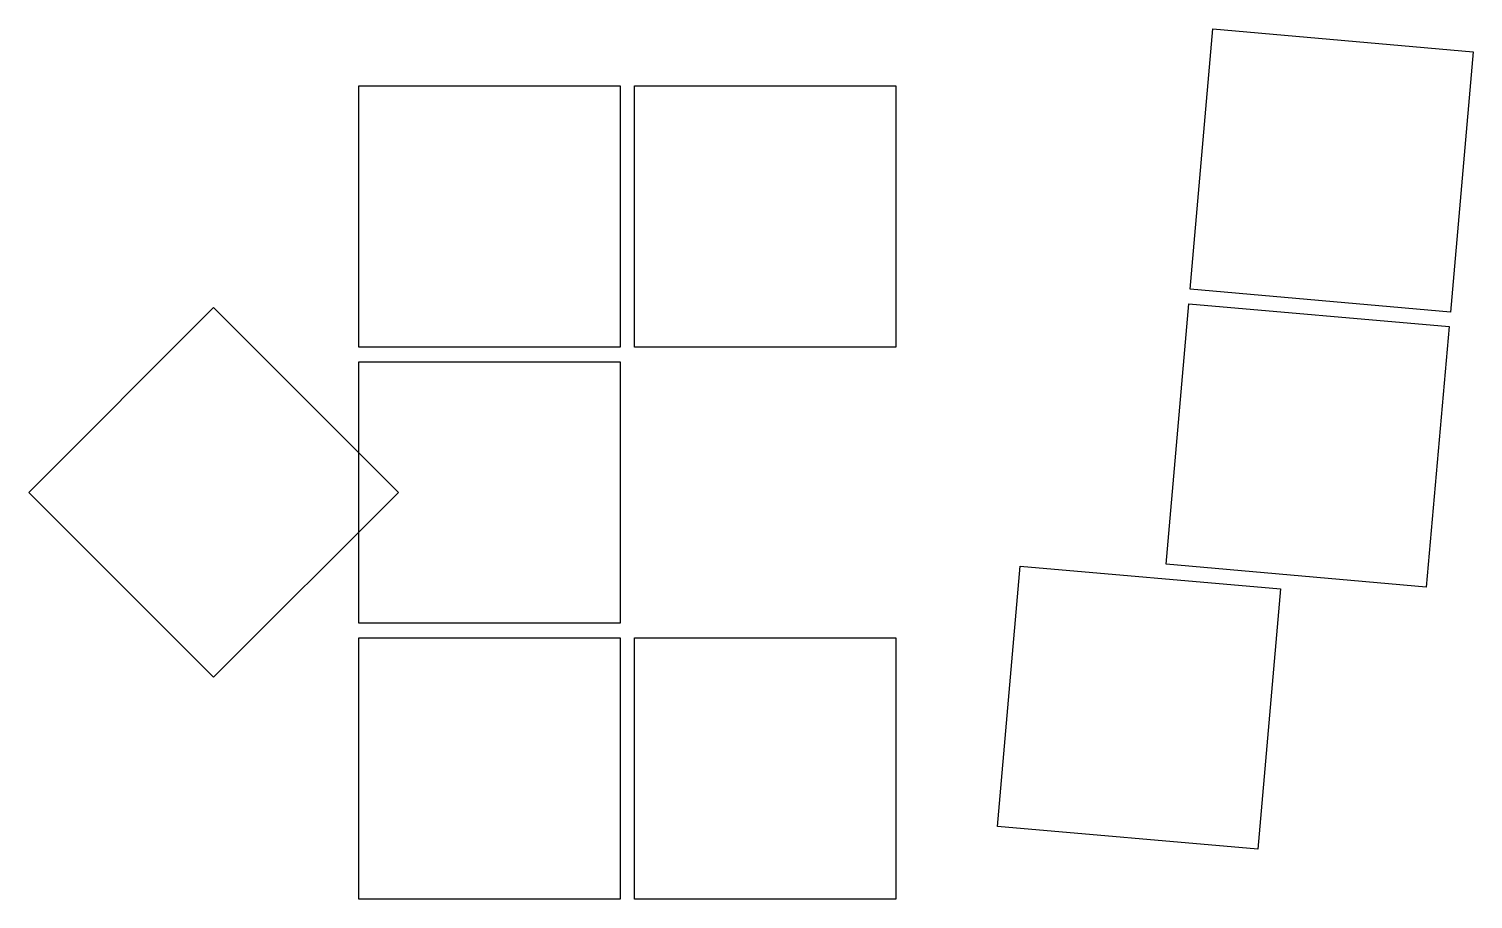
# Model space of a CAD drawing. Header units: millimetres. Extents: x -31.7 to 67.8, y -9 to 50.9.
import ezdxf

# ---------------------------------------------------------------- set-up
doc = ezdxf.new("R2010")
doc.units = ezdxf.units.MM

msp = doc.modelspace()

# ---------------------------------------------------------------- linework, layer by layer
at = {"linetype": 'CONTINUOUS'}
for p, q in [((48.274, 32.984), (49.843, 50.915)), ((49.843, 50.915), (67.774, 49.347)), ((67.774, 49.347), (66.205, 31.415)), ((-9, 47), (9, 47)), ((-9, 29), (-9, 47)), ((9, 47), (9, 29)), ((10, 47), (28, 47)), ((10, 29), (10, 47)), ((28, 47), (28, 29)), ((66.205, 31.415), (48.274, 32.984)), ((46.618, 14.056), (48.187, 31.988)), ((48.187, 31.988), (66.118, 30.419)), ((-31.728, 19), (-19, 31.728)), ((-19, 31.728), (-6.272, 19)), ((66.118, 30.419), (64.549, 12.487)), ((9, 29), (-9, 29)), ((28, 29), (10, 29)), ((-9, 28), (9, 28)), ((-9, 10), (-9, 28)), ((9, 28), (9, 10)), ((-19, 6.272), (-31.728, 19)), ((-6.272, 19), (-19, 6.272)), ((35, -4), (36.569, 13.932)), ((36.569, 13.932), (54.5, 12.363)), ((64.549, 12.487), (46.618, 14.056)), ((54.5, 12.363), (52.932, -5.569)), ((9, 10), (-9, 10)), ((-9, 9), (9, 9)), ((-9, -9), (-9, 9)), ((9, 9), (9, -9)), ((10, 9), (28, 9)), ((10, -9), (10, 9)), ((28, 9), (28, -9)), ((52.932, -5.569), (35, -4)), ((9, -9), (-9, -9)), ((28, -9), (10, -9))]:
    msp.add_line(p, q, dxfattribs=at)

doc.saveas('drawing.dxf')
